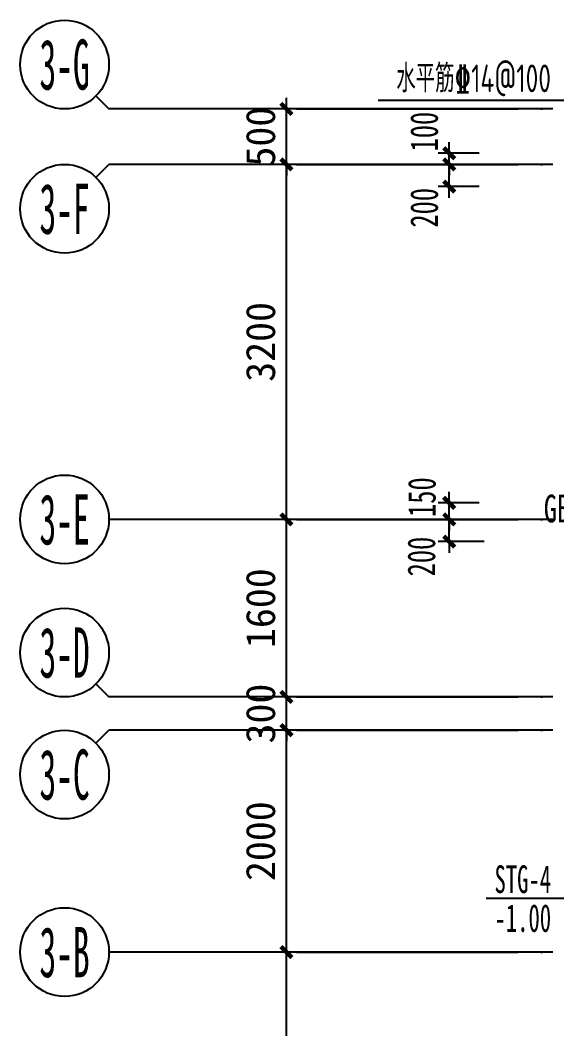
# Model space of a CAD drawing. Extents: x -3200781797 to -8106663, y 494714 to 1244925.
# Drawn here: x -8177622 to -8172784, y 610801 to 619893 of the extents above; entities that cross this region are included whole.
import ezdxf
from ezdxf.enums import TextEntityAlignment as Align

# ---------------------------------------------------------------- set-up
doc = ezdxf.new("R2010")
doc.units = 0
doc.header["$LTSCALE"] = 1000
doc.header["$MEASUREMENT"] = 0
doc.linetypes.add('3#-轴线$0$DOTE', pattern=[2.42, 2, -0.2, 0.02, -0.2])
doc.linetypes.add('DASH', pattern=[0.35, 0.25, -0.1])
doc.layers.get('Defpoints').update_dxf_attribs({"color": 30, "linetype": 'DASH'})
for name, color, linetype in [('3#-夹层$0$S-SLAB-HOLE', 5, 'Continuous'), ('3#-轴线$0$3#-轴号$0$A-ANNO-AXIS-CIRC', 3, 'Continuous'), ('3#-轴线$0$3#-轴号$0$A-ANNO-AXIS-TEXT', 7, 'Continuous'), ('3#-轴线$0$3#-轴号$0$A-ANNO-DIMS', 3, 'Continuous'), ('3#-轴线$0$A-ANNO-DOTE', 10, '3#-轴线$0$DOTE'), ('3#-轴线$0$AXIS_TEXT', 7, 'Continuous'), ('3#4#5#模板$0$S-ANNO-TEXT', 7, 'Continuous'), ('DIM', 3, 'Continuous'), ('DIM_其它', 3, 'Continuous'), ('S-PC-FQ-WYQ', 4, 'Continuous'), ('S-WALL-COLU-TEXT', 2, 'Continuous'), ('S-WALL-DIMS', 50, 'Continuous')]:
    doc.layers.add(name, color=color, linetype=linetype)
doc.layers.add('WALL-TEXT', color=2, linetype='Continuous', lineweight=25)
doc.layers.add('设备条件', color=5, linetype='Continuous', lineweight=30)
doc.styles.add('3#-轴线$0$3#-轴号$0$_TCH_AXIS', font='')
doc.styles.add('3#-轴线$0$3#-轴号$0$_TCH_DIM_T3', font='')
doc.styles.add('3#-轴线$0$COMPLEX', font='COMPLEX')
doc.styles.add('TSSD_Dimension', font='', dxfattribs={"width": 0.7})
doc.styles.add('TSSD_Rein', font='tssdeng.shx', dxfattribs={"width": 0.7, "bigfont": 'hztxt.shx'})
doc.styles.add('楷体', font='', dxfattribs={"width": 0.6})
doc.styles.add('楷体GB312', font='', dxfattribs={"width": 0.8})
doc.styles.get('3#-轴线$0$3#-轴号$0$_TCH_AXIS').set_extended_font_data('SimSun')
doc.styles.get('3#-轴线$0$3#-轴号$0$_TCH_DIM_T3').set_extended_font_data('SimSun')
doc.styles.get('TSSD_Dimension').set_extended_font_data('KaiTi_GB2312')
doc.styles.get('楷体').set_extended_font_data('KaiTi_GB2312')
doc.styles.get('楷体GB312').set_extended_font_data('楷体_GB2312')
doc.dimstyles.new('3#-轴线$0$3#-轴号$0$_TCH_ARCH&&100', dxfattribs={"dimtxt": 264.345992, "dimasz": 100, "dimexe": 250, "dimexo": 300, "dimgap": 100, "dimtad": 1, "dimdec": 0, "dimzin": 0, "dimdsep": 46, "dimtxsty": '3#-轴线$0$3#-轴号$0$_TCH_DIM_T3', "dimblk": '3#-轴线$0$3#-轴号$0$_ArchTick', "dimcen": 0.09, "dimclrt": 7, "dimazin": 2, "dimtfac": 1, "dimtdec": 0, "dimtix": 1, "dimtmove": 2, "dimatfit": 3, "dimfxl": 100, "dimtolj": 1, "dimtzin": 0, "dimarcsym": 0})
doc.dimstyles.new('TSSD_100_100', dxfattribs={"dimtxt": 250, "dimasz": 100, "dimexe": 100, "dimexo": 250, "dimgap": 100, "dimtad": 1, "dimdec": 0, "dimzin": 0, "dimdsep": 46, "dimtxsty": 'TSSD_Dimension', "dimblk": 'ARCHTICK', "dimcen": 0, "dimdle": 100, "dimclrt": 7, "dimadec": 0, "dimazin": 0, "dimtfac": 1, "dimtdec": 0, "dimtix": 1, "dimtmove": 2, "dimatfit": 3, "dimfxl": 1, "dimtolj": 1, "dimtzin": 0, "dimarcsym": 0})

# ---------------------------------------------------------------- blocks, each defined once
blk = doc.blocks.new('3-an-jia')
at = {"layer": 'S-WALL-COLU-TEXT', "style": '楷体GB312', "width": 0.7}
blk.add_text('GBZ2a', height=250, dxfattribs=at).set_placement((-7972844, 615361.3))
blk = doc.blocks.new('_ArchTick')
at = {"color": 0, "linetype": 'ByBlock', "const_width": 0.4}
blk.add_lwpolyline([(-0.5, -0.5), (0.5, 0.5)], dxfattribs=at)
blk = doc.blocks.new('*D872')
at = {"layer": 'Defpoints', "color": 0, "transparency": 16777216}
for p in [(36228.1, -103638.4), (36747.1, -103638.4), (36747.1, -103788.3)]:
    blk.add_point(p, dxfattribs=at)
at = {"layer": 'DIM', "color": 0, "lineweight": -2, "transparency": 16777216}
for p, q in [((36228.1, -103638.4), (36228.1, -103538.4)), ((36497.1, -103638.4), (36128.1, -103638.4)), ((36228.1, -103788.3), (36228.1, -103638.4)), ((36497.1, -103788.3), (36128.1, -103788.3)), ((36228.1, -103788.3), (36228.1, -103888.3))]:
    blk.add_line(p, q, dxfattribs=at)
at = {"layer": 'DIM', "color": 0, "lineweight": -2, "transparency": 16777216, "xscale": 100, "yscale": 100, "zscale": 100}
for p, rotation in [((36228.1, -103638.4), 270), ((36228.1, -103788.3), 90)]:
    blk.add_blockref('_ArchTick', p, dxfattribs=dict(at, rotation=rotation))
at = {"layer": 'DIM', "color": 7, "transparency": 16777216, "insert": (35982.9, -103587.4), "char_height": 250, "attachment_point": 5, "rotation": 90, "style": 'TSSD_Dimension'}
blk.add_mtext('\\A1;150', dxfattribs=at)
blk = doc.blocks.new('*D873')
at = {"layer": 'Defpoints', "color": 0, "transparency": 16777216}
for p in [(36228.1, -103788.3), (36747.1, -103788.3), (36792.9, -103988.3)]:
    blk.add_point(p, dxfattribs=at)
at = {"layer": 'DIM', "color": 0, "lineweight": -2, "transparency": 16777216}
for p, q in [((36228.1, -103788.3), (36228.1, -103688.3)), ((36497.1, -103788.3), (36128.1, -103788.3)), ((36228.1, -103988.3), (36228.1, -103788.3)), ((36542.9, -103988.3), (36128.1, -103988.3)), ((36228.1, -103988.3), (36228.1, -104088.3))]:
    blk.add_line(p, q, dxfattribs=at)
at = {"layer": 'DIM', "color": 0, "lineweight": -2, "transparency": 16777216, "xscale": 100, "yscale": 100, "zscale": 100}
for p, rotation in [((36228.1, -103788.3), 270), ((36228.1, -103988.3), 90)]:
    blk.add_blockref('_ArchTick', p, dxfattribs=dict(at, rotation=rotation))
at = {"layer": 'DIM', "color": 7, "transparency": 16777216, "insert": (35978.1, -104123), "char_height": 250, "attachment_point": 5, "rotation": 90, "style": 'TSSD_Dimension'}
blk.add_mtext('\\A1;200', dxfattribs=at)
blk = doc.blocks.new('*D901')
at = {"layer": 'Defpoints', "color": 0, "transparency": 16777216}
for p in [(36228.1, -100488.4), (36747.1, -100488.4), (36747.1, -100588.3)]:
    blk.add_point(p, dxfattribs=at)
at = {"layer": 'DIM', "color": 0, "lineweight": -2, "transparency": 16777216}
for p, q in [((36228.1, -100488.4), (36228.1, -100388.4)), ((36497.1, -100488.4), (36128.1, -100488.4)), ((36228.1, -100588.3), (36228.1, -100488.4)), ((36497.1, -100588.3), (36128.1, -100588.3)), ((36228.1, -100588.3), (36228.1, -100688.3))]:
    blk.add_line(p, q, dxfattribs=at)
at = {"layer": 'DIM', "color": 0, "lineweight": -2, "transparency": 16777216, "xscale": 100, "yscale": 100, "zscale": 100}
for p, rotation in [((36228.1, -100488.4), 270), ((36228.1, -100588.3), 90)]:
    blk.add_blockref('_ArchTick', p, dxfattribs=dict(at, rotation=rotation))
at = {"layer": 'DIM', "color": 7, "transparency": 16777216, "insert": (36003.1, -100292.8), "char_height": 250, "attachment_point": 5, "rotation": 90, "style": 'TSSD_Dimension'}
blk.add_mtext('\\A1;100', dxfattribs=at)
blk = doc.blocks.new('*D904')
at = {"layer": 'Defpoints', "color": 0, "transparency": 16777216}
for p in [(36228.1, -100588.3), (36747.1, -100588.3), (36747.1, -100788.5)]:
    blk.add_point(p, dxfattribs=at)
at = {"layer": 'DIM', "color": 0, "lineweight": -2, "transparency": 16777216}
for p, q in [((36228.1, -100888.5), (36228.1, -100488.3)), ((36497.1, -100588.3), (36128.1, -100588.3)), ((36497.1, -100788.5), (36128.1, -100788.5))]:
    blk.add_line(p, q, dxfattribs=at)
at = {"layer": 'DIM', "color": 0, "lineweight": -2, "transparency": 16777216, "xscale": 100, "yscale": 100, "zscale": 100}
for p, rotation in [((36228.1, -100588.3), 90), ((36228.1, -100788.5), 270)]:
    blk.add_blockref('_ArchTick', p, dxfattribs=dict(at, rotation=rotation))
at = {"layer": 'DIM', "color": 7, "transparency": 16777216, "insert": (36003.1, -100979.3), "char_height": 250, "attachment_point": 5, "rotation": 90, "style": 'TSSD_Dimension'}
blk.add_mtext('\\A1;200', dxfattribs=at)
blk = doc.blocks.new('A$C5af27e0e')
at = {"layer": 'DIM_其它'}
blk.add_line((-9182, -3208.7), (-10088.9, -3208.7), dxfattribs=at)
at = {"layer": '设备条件', "color": 40, "style": '楷体', "width": 0.6}
for s, p in [('STG-4', (-10013.9, -3158.7)), ('-1.00', (-10013.9, -3508.7))]:
    blk.add_text(s, height=250, dxfattribs=at).set_placement(p)
blk = doc.blocks.new('3#-轴线$0$_AXISO')
blk.add_circle((0, 0), 0.5)
at = {"layer": '3#-轴线$0$AXIS_TEXT', "style": '3#-轴线$0$COMPLEX', "width": 1.041667}
blk.add_attdef('A', text='', height=0.56, dxfattribs=at).set_placement((-0.25, -0.28), (0.25, -0.28), align=Align.FIT)
blk = doc.blocks.new('3#-轴线$0$3#-轴号$0$_ArchTick')
at = {"color": 0, "linetype": 'ByBlock', "const_width": 0.4}
blk.add_lwpolyline([(-0.5, -0.5), (0.5, 0.5)], dxfattribs=at)
blk = doc.blocks.new('*D2034')
at = {"layer": '3#-轴线$0$3#-轴号$0$A-ANNO-DIMS', "color": 0, "lineweight": -2, "transparency": 16777216}
for p, q in [((-2589.4, -7100), (-3339.4, -7100)), ((-3089.4, -11100), (-3089.4, -7100)), ((-2589.4, -11100), (-3339.4, -11100))]:
    blk.add_line(p, q, dxfattribs=at)
at = {"layer": 'Defpoints', "color": 0, "transparency": 16777216}
for p in [(-3089.4, -7100), (-2289.4, -7100), (-2289.4, -11100)]:
    blk.add_point(p, dxfattribs=at)
at = {"layer": '3#-轴线$0$3#-轴号$0$A-ANNO-DIMS', "color": 0, "lineweight": -2, "transparency": 16777216, "xscale": 100, "yscale": 100, "zscale": 100}
for p, rotation in [((-3089.4, -7100), 90), ((-3089.4, -11100), 270)]:
    blk.add_blockref('3#-轴线$0$3#-轴号$0$_ArchTick', p, dxfattribs=dict(at, rotation=rotation))
at = {"layer": '3#-轴线$0$3#-轴号$0$A-ANNO-DIMS', "color": 7, "transparency": 16777216, "insert": (-3321.6, -9100), "char_height": 264.35, "attachment_point": 5, "rotation": 90, "style": '3#-轴线$0$3#-轴号$0$_TCH_DIM_T3'}
blk.add_mtext('\\A1;4000', dxfattribs=at)
blk = doc.blocks.new('*D2035')
at = {"layer": '3#-轴线$0$3#-轴号$0$A-ANNO-DIMS', "color": 0, "lineweight": -2, "transparency": 16777216}
for p, q in [((-2589.4, -5100), (-3339.4, -5100)), ((-3089.4, -7100), (-3089.4, -5100)), ((-2589.4, -7100), (-3339.4, -7100))]:
    blk.add_line(p, q, dxfattribs=at)
at = {"layer": 'Defpoints', "color": 0, "transparency": 16777216}
for p in [(-3089.4, -5100), (-2289.4, -5100), (-2289.4, -7100)]:
    blk.add_point(p, dxfattribs=at)
at = {"layer": '3#-轴线$0$3#-轴号$0$A-ANNO-DIMS', "color": 0, "lineweight": -2, "transparency": 16777216, "xscale": 100, "yscale": 100, "zscale": 100}
for p, rotation in [((-3089.4, -5100), 90), ((-3089.4, -7100), 270)]:
    blk.add_blockref('3#-轴线$0$3#-轴号$0$_ArchTick', p, dxfattribs=dict(at, rotation=rotation))
at = {"layer": '3#-轴线$0$3#-轴号$0$A-ANNO-DIMS', "color": 7, "transparency": 16777216, "insert": (-3321.6, -6100), "char_height": 264.35, "attachment_point": 5, "rotation": 90, "style": '3#-轴线$0$3#-轴号$0$_TCH_DIM_T3'}
blk.add_mtext('\\A1;2000', dxfattribs=at)
blk = doc.blocks.new('*D2036')
at = {"layer": '3#-轴线$0$3#-轴号$0$A-ANNO-DIMS', "color": 0, "lineweight": -2, "transparency": 16777216}
for p, q in [((-3089.4, -4800), (-3089.4, -4700)), ((-2589.4, -4800), (-3339.4, -4800)), ((-3089.4, -5100), (-3089.4, -4800)), ((-2589.4, -5100), (-3339.4, -5100)), ((-3089.4, -5100), (-3089.4, -5200))]:
    blk.add_line(p, q, dxfattribs=at)
at = {"layer": 'Defpoints', "color": 0, "transparency": 16777216}
for p in [(-3089.4, -4800), (-2289.4, -4800), (-2289.4, -5100)]:
    blk.add_point(p, dxfattribs=at)
at = {"layer": '3#-轴线$0$3#-轴号$0$A-ANNO-DIMS', "color": 0, "lineweight": -2, "transparency": 16777216, "xscale": 100, "yscale": 100, "zscale": 100}
for p, rotation in [((-3089.4, -4800), 270), ((-3089.4, -5100), 90)]:
    blk.add_blockref('3#-轴线$0$3#-轴号$0$_ArchTick', p, dxfattribs=dict(at, rotation=rotation))
at = {"layer": '3#-轴线$0$3#-轴号$0$A-ANNO-DIMS', "color": 7, "transparency": 16777216, "insert": (-3321.6, -4950), "char_height": 264.35, "attachment_point": 5, "rotation": 90, "style": '3#-轴线$0$3#-轴号$0$_TCH_DIM_T3'}
blk.add_mtext('\\A1;300', dxfattribs=at)
blk = doc.blocks.new('*D2037')
at = {"layer": '3#-轴线$0$3#-轴号$0$A-ANNO-DIMS', "color": 0, "lineweight": -2, "transparency": 16777216}
for p, q in [((-2589.4, -3200), (-3339.4, -3200)), ((-3089.4, -4800), (-3089.4, -3200)), ((-2589.4, -4800), (-3339.4, -4800))]:
    blk.add_line(p, q, dxfattribs=at)
at = {"layer": 'Defpoints', "color": 0, "transparency": 16777216}
for p in [(-3089.4, -3200), (-2289.4, -3200), (-2289.4, -4800)]:
    blk.add_point(p, dxfattribs=at)
at = {"layer": '3#-轴线$0$3#-轴号$0$A-ANNO-DIMS', "color": 0, "lineweight": -2, "transparency": 16777216, "xscale": 100, "yscale": 100, "zscale": 100}
for p, rotation in [((-3089.4, -3200), 90), ((-3089.4, -4800), 270)]:
    blk.add_blockref('3#-轴线$0$3#-轴号$0$_ArchTick', p, dxfattribs=dict(at, rotation=rotation))
at = {"layer": '3#-轴线$0$3#-轴号$0$A-ANNO-DIMS', "color": 7, "transparency": 16777216, "insert": (-3321.6, -4000), "char_height": 264.35, "attachment_point": 5, "rotation": 90, "style": '3#-轴线$0$3#-轴号$0$_TCH_DIM_T3'}
blk.add_mtext('\\A1;1600', dxfattribs=at)
blk = doc.blocks.new('*D2038')
at = {"layer": '3#-轴线$0$3#-轴号$0$A-ANNO-DIMS', "color": 0, "lineweight": -2, "transparency": 16777216}
for p, q in [((-2589.4, 0), (-3339.4, 0)), ((-3089.4, -3200), (-3089.4, 0)), ((-2589.4, -3200), (-3339.4, -3200))]:
    blk.add_line(p, q, dxfattribs=at)
at = {"layer": 'Defpoints', "color": 0, "transparency": 16777216}
for p in [(-3089.4, 0), (-2289.4, 0), (-2289.4, -3200)]:
    blk.add_point(p, dxfattribs=at)
at = {"layer": '3#-轴线$0$3#-轴号$0$A-ANNO-DIMS', "color": 0, "lineweight": -2, "transparency": 16777216, "xscale": 100, "yscale": 100, "zscale": 100}
for p, rotation in [((-3089.4, 0), 90), ((-3089.4, -3200), 270)]:
    blk.add_blockref('3#-轴线$0$3#-轴号$0$_ArchTick', p, dxfattribs=dict(at, rotation=rotation))
at = {"layer": '3#-轴线$0$3#-轴号$0$A-ANNO-DIMS', "color": 7, "transparency": 16777216, "insert": (-3321.6, -1600), "char_height": 264.35, "attachment_point": 5, "rotation": 90, "style": '3#-轴线$0$3#-轴号$0$_TCH_DIM_T3'}
blk.add_mtext('\\A1;3200', dxfattribs=at)
blk = doc.blocks.new('*D2039')
at = {"layer": '3#-轴线$0$3#-轴号$0$A-ANNO-DIMS', "color": 0, "lineweight": -2, "transparency": 16777216}
for p, q in [((-3089.4, 500), (-3089.4, 600)), ((-2589.4, 500), (-3339.4, 500)), ((-3089.4, 0), (-3089.4, 500)), ((-2589.4, 0), (-3339.4, 0)), ((-3089.4, 0), (-3089.4, -100))]:
    blk.add_line(p, q, dxfattribs=at)
at = {"layer": 'Defpoints', "color": 0, "transparency": 16777216}
for p in [(-3089.4, 500), (-2289.4, 500), (-2289.4, 0)]:
    blk.add_point(p, dxfattribs=at)
at = {"layer": '3#-轴线$0$3#-轴号$0$A-ANNO-DIMS', "color": 0, "lineweight": -2, "transparency": 16777216, "xscale": 100, "yscale": 100, "zscale": 100}
for p, rotation in [((-3089.4, 500), 270), ((-3089.4, 0), 90)]:
    blk.add_blockref('3#-轴线$0$3#-轴号$0$_ArchTick', p, dxfattribs=dict(at, rotation=rotation))
at = {"layer": '3#-轴线$0$3#-轴号$0$A-ANNO-DIMS', "color": 7, "transparency": 16777216, "insert": (-3321.6, 250), "char_height": 264.35, "attachment_point": 5, "rotation": 90, "style": '3#-轴线$0$3#-轴号$0$_TCH_DIM_T3'}
blk.add_mtext('\\A1;500', dxfattribs=at)
blk = doc.blocks.new('Q-BIM')
at = {"layer": 'DIM'}
for base, p1, p2, picture, middle in [((36228.1, -100488.4), (36747.1, -100588.3), (36747.1, -100488.4), '*D901', (36003.1, -100292.8)), ((36228.1, -100588.3), (36747.1, -100788.5), (36747.1, -100588.3), '*D904', (36003.1, -100979.3)), ((36228.1, -103638.4), (36747.1, -103788.3), (36747.1, -103638.4), '*D872', (35982.9, -103587.4)), ((36228.1, -103788.3), (36792.9, -103988.3), (36747.1, -103788.3), '*D873', (35978.1, -104123))]:
    dim = blk.add_linear_dim(base=base, p1=p1, p2=p2, angle=90, dimstyle='TSSD_100_100', dxfattribs=at)
    dim.commit()
    dim.dimension.update_dxf_attribs({"geometry": picture, "text_midpoint": middle, "dimtype": 128})
blk = doc.blocks.new('3#-轴线$0$3#-轴号')
at = {"layer": '3#-轴线$0$3#-轴号$0$A-ANNO-AXIS-CIRC'}
for p, q in [((-4806.6, 617.2), (-4689.4, 500)), ((-689.4, 500), (-4689.4, 500)), ((-4806.6, -117.2), (-4689.4, 0)), ((-689.4, 0), (-4689.4, 0)), ((-689.4, -3200), (-4689.4, -3200)), ((-4806.6, -4682.8), (-4689.4, -4800)), ((-689.4, -4800), (-4689.4, -4800)), ((-4806.6, -5217.2), (-4689.4, -5100)), ((-689.4, -5100), (-4689.4, -5100)), ((-689.4, -7100), (-4689.4, -7100))]:
    blk.add_line(p, q, dxfattribs=at)
ref = blk.add_blockref('3#-轴线$0$_AXISO', (-5089.4, 900), dxfattribs=dict(at, xscale=800, yscale=800, zscale=800))
ref.add_attrib('A', '3-G', dxfattribs={"layer": '3#-轴线$0$3#-轴号$0$A-ANNO-AXIS-TEXT', "height": 452.55, "style": '3#-轴线$0$3#-轴号$0$_TCH_AXIS', "width": 0.466146}).set_placement((-5315.7, 673.7), (-4863.1, 673.7), align=Align.FIT)
ref = blk.add_blockref('3#-轴线$0$_AXISO', (-5089.4, -400), dxfattribs=dict(at, xscale=800, yscale=800, zscale=800))
ref.add_attrib('A', '3-F', dxfattribs={"layer": '3#-轴线$0$3#-轴号$0$A-ANNO-AXIS-TEXT', "height": 452.55, "style": '3#-轴线$0$3#-轴号$0$_TCH_AXIS', "width": 0.466146}).set_placement((-5315.7, -626.3), (-4863.1, -626.3), align=Align.FIT)
ref = blk.add_blockref('3#-轴线$0$_AXISO', (-5089.4, -3200), dxfattribs=dict(at, xscale=800, yscale=800, zscale=800))
ref.add_attrib('A', '3-E', dxfattribs={"layer": '3#-轴线$0$3#-轴号$0$A-ANNO-AXIS-TEXT', "height": 452.55, "style": '3#-轴线$0$3#-轴号$0$_TCH_AXIS', "width": 0.466146}).set_placement((-5315.7, -3426.3), (-4863.1, -3426.3), align=Align.FIT)
ref = blk.add_blockref('3#-轴线$0$_AXISO', (-5089.4, -4400), dxfattribs=dict(at, xscale=800, yscale=800, zscale=800))
ref.add_attrib('A', '3-D', dxfattribs={"layer": '3#-轴线$0$3#-轴号$0$A-ANNO-AXIS-TEXT', "height": 452.55, "style": '3#-轴线$0$3#-轴号$0$_TCH_AXIS', "width": 0.466146}).set_placement((-5315.7, -4626.3), (-4863.1, -4626.3), align=Align.FIT)
ref = blk.add_blockref('3#-轴线$0$_AXISO', (-5089.4, -5500), dxfattribs=dict(at, xscale=800, yscale=800, zscale=800))
ref.add_attrib('A', '3-C', dxfattribs={"layer": '3#-轴线$0$3#-轴号$0$A-ANNO-AXIS-TEXT', "height": 452.55, "style": '3#-轴线$0$3#-轴号$0$_TCH_AXIS', "width": 0.466146}).set_placement((-5315.7, -5726.3), (-4863.1, -5726.3), align=Align.FIT)
ref = blk.add_blockref('3#-轴线$0$_AXISO', (-5089.4, -7100), dxfattribs=dict(at, xscale=800, yscale=800, zscale=800))
ref.add_attrib('A', '3-B', dxfattribs={"layer": '3#-轴线$0$3#-轴号$0$A-ANNO-AXIS-TEXT', "height": 452.55, "style": '3#-轴线$0$3#-轴号$0$_TCH_AXIS', "width": 0.466146}).set_placement((-5315.7, -7326.3), (-4863.1, -7326.3), align=Align.FIT)
at = {"layer": '3#-轴线$0$3#-轴号$0$A-ANNO-DIMS'}
for p1, p2, picture, middle in [((-2289.4, 0), (-2289.4, 500), '*D2039', (-3321.6, 250)), ((-2289.4, -3200), (-2289.4, 0), '*D2038', (-3321.6, -1600)), ((-2289.4, -4800), (-2289.4, -3200), '*D2037', (-3321.6, -4000)), ((-2289.4, -5100), (-2289.4, -4800), '*D2036', (-3321.6, -4950)), ((-2289.4, -7100), (-2289.4, -5100), '*D2035', (-3321.6, -6100)), ((-2289.4, -11100), (-2289.4, -7100), '*D2034', (-3321.6, -9100))]:
    dim = blk.add_aligned_dim(p1=p1, p2=p2, distance=800, dimstyle='3#-轴线$0$3#-轴号$0$_TCH_ARCH&&100', dxfattribs=at)
    dim.commit()
    dim.dimension.update_dxf_attribs({"geometry": picture, "text_midpoint": middle})
blk = doc.blocks.new('3#-轴线')
at = {"layer": '3#-轴线$0$A-ANNO-DOTE'}
for points in [[(-3000, 500), (44800, 500)], [(-3000, 0), (44800, 0)], [(-3000, -3200), (44800, -3200)], [(-3000, -4800), (44800, -4800)], [(-3000, -5100), (44800, -5100)], [(-3000, -7100), (44800, -7100)]]:
    blk.add_lwpolyline(points, dxfattribs=at)
blk.add_blockref('3#-轴线$0$3#-轴号', (0, 0))
blk = doc.blocks.new('3#-夹层')
at = {"layer": '3#-夹层$0$S-SLAB-HOLE'}
blk.add_blockref('3#-轴线', (0, 0), dxfattribs=at)

msp = doc.modelspace()

# ---------------------------------------------------------------- linework, layer by layer
at = {"layer": 'S-PC-FQ-WYQ'}
msp.add_lwpolyline([(-8174396.3, 619173.1), (-8172702.8, 619173.1), (-8172211.4, 619582.3)], dxfattribs=at)

# ---------------------------------------------------------------- block references
at = {"layer": '3#4#5#模板$0$S-ANNO-TEXT'}
msp.add_blockref('3#-夹层', (-8172132.3, 618592.8), dxfattribs=at)
at = {"layer": 'S-PC-FQ-WYQ'}
msp.add_blockref('3-an-jia', (-200058.1, 4.9), dxfattribs=at)
at = {"layer": 'S-WALL-DIMS'}
msp.add_blockref('Q-BIM', (-8209982.3, 719181.1), dxfattribs=at)
at = {"layer": '设备条件'}
msp.add_blockref('A$C5af27e0e', (-8163332.3, 615183.8), dxfattribs=at)

# ---------------------------------------------------------------- texts
at = {"layer": 'WALL-TEXT', "style": 'TSSD_Rein', "width": 0.7}
msp.add_text('水平筋%%13214@100', height=250, rotation=0.00002, dxfattribs=at).set_placement((-8174231.6, 619243.2))

doc.saveas('drawing.dxf')
